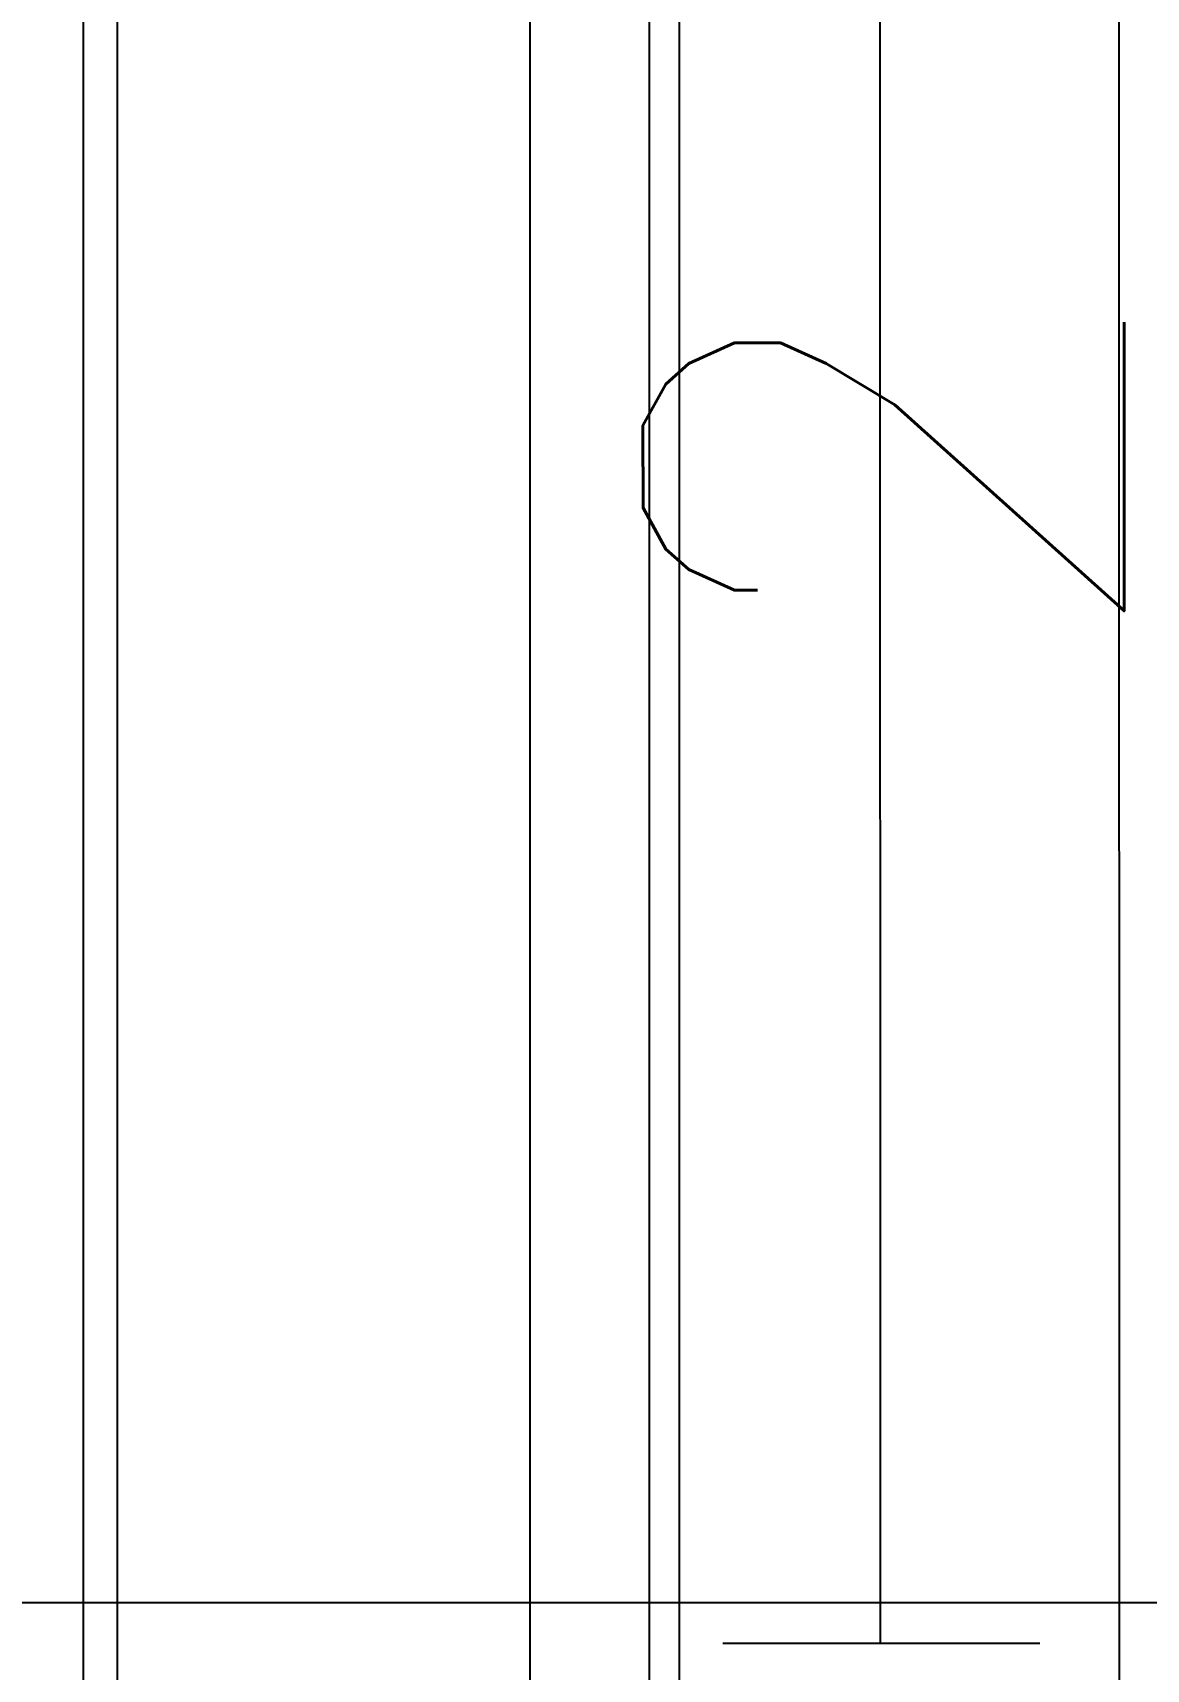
# Model space of a CAD drawing. Header units: inches. Extents: x 567429 to 582707, y 126347 to 133675.
# Drawn here: x 579775.5 to 579797.86, y 131649.85 to 131682.72 of the extents above; entities that cross this region are included whole.
import ezdxf

# ---------------------------------------------------------------- set-up
doc = ezdxf.new("R2010")
doc.units = ezdxf.units.IN
doc.header["$MEASUREMENT"] = 0
for name, color, linetype in [('BORD', 3, 'Continuous'), ('FIRE WIRE', 4, 'Continuous'), ('mobl', 11, 'Continuous'), ('NURSE CALL WIRE', 4, 'Continuous'), ('SOCKET WIRE', 4, 'Continuous'), ('wall kanaf', 4, 'Continuous')]:
    doc.layers.add(name, color=color, linetype=linetype)
doc.styles.add('ROMANS', font='romans.shx')

# ---------------------------------------------------------------- blocks, each defined once
blk = doc.blocks.new('BOARD1')
at = {"layer": 'BORD', "color": 4}
blk.add_line((-77.345, 2.639), (98.928, 2.639), dxfattribs=at)
at = {"layer": 'BORD'}
for p, q in [((-33.516, 0), (33.516, 0)), ((33.516, -10.387), (-33.516, -10.387))]:
    blk.add_line(p, q, dxfattribs=at)
at = {"layer": 'BORD', "color": 3}
for p, q in [((-30.192, -1.618), (-30.192, -8.638)), ((-30.192, -5.106), (29.101, -5.106))]:
    blk.add_line(p, q, dxfattribs=at)
at = {"layer": 'BORD', "color": 2, "style": 'ROMANS'}
blk.add_text('2', height=10.644, dxfattribs=at).set_placement((-8.721, -10.5))

msp = doc.modelspace()

# ---------------------------------------------------------------- linework, layer by layer
at = {"layer": 'FIRE WIRE'}
msp.add_line((579930.286, 131651.182), (579438.155, 131651.182), dxfattribs=at)
at = {"layer": 'mobl', "color": 15}
msp.add_line((579788.486, 131642.575), (579788.486, 131732.575), dxfattribs=at)
at = {"layer": 'NURSE CALL WIRE'}
msp.add_line((579776.51, 131755.334), (579776.51, 131429.032), dxfattribs=at)
at = {"layer": 'SOCKET WIRE'}
msp.add_line((579777.191, 131756.73), (579777.191, 131429.032), dxfattribs=at)
at = {"layer": 'wall kanaf', "color": 15, "lineweight": 20, "ltscale": 0.1}
msp.add_line((579785.486, 131400.789), (579785.486, 131859.789), dxfattribs=at)

# ---------------------------------------------------------------- block references
at = {"layer": 'BORD', "ltscale": 5, "xscale": 0.9077507259660533, "yscale": 0.9077507259660533, "zscale": 0.9077507259660533, "rotation": 90.00288558390875}
msp.add_blockref('BOARD1', (579787.883, 131677.779), dxfattribs=at)

doc.saveas('drawing.dxf')
